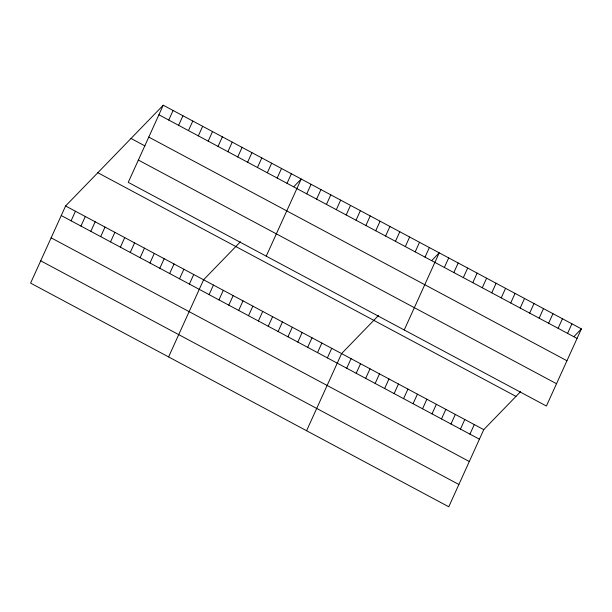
<?xml version="1.0" encoding="UTF-8"?>
<svg xmlns="http://www.w3.org/2000/svg" width="612" height="612" viewBox="0 0 612 612"><rect width="100%" height="100%" fill="white"/><g stroke="black" fill="none" stroke-linecap="round" stroke-linejoin="round"><path stroke-width="0.92" d="M163.236 105.218L128.245 182.353L546.409 406.024L581.4 328.889L163.236 105.218L65.591 205.976L30.6 283.111L448.764 506.782L483.755 429.647L520.628 391.596M71.107 220.81L75.444 211.247M80.968 226.08L85.305 216.518M90.821 231.359L95.158 221.789M100.682 236.63L105.019 227.06M110.535 241.901L114.872 232.338M168.751 120.059L173.089 110.489M120.396 247.172L124.733 237.609M178.605 125.33L182.95 115.76M130.249 252.442L134.586 242.88M188.465 130.601L192.803 121.038M140.11 257.721L144.447 248.151M198.319 135.872L202.664 126.309M149.963 262.992L154.3 253.422M208.179 141.143L212.517 131.58M159.824 268.263L164.161 258.7M218.033 146.413L222.378 136.851M169.677 273.533L174.015 263.971M227.893 151.692L232.231 142.122M179.53 278.804L183.875 269.242M237.747 156.963L242.084 147.393M189.391 284.075L193.729 274.513M247.608 162.234L251.945 152.671M168.598 356.926L203.589 279.783L240.455 241.74M257.461 167.504L261.798 157.942M209.105 294.624L213.443 285.054M267.322 172.775L271.659 163.213M218.958 299.895L223.303 290.333M277.175 178.046L281.512 168.484M228.819 305.166L233.157 295.604M287.036 183.325L291.373 173.754M238.672 310.437L243.01 300.875M266.235 256.168L301.226 179.025L294.066 186.415M248.533 315.716L252.871 306.145M306.75 193.866L311.087 184.304M258.386 320.986L262.724 311.416M316.603 199.137L320.94 189.575M268.247 326.257L272.585 316.695M326.456 204.408L330.801 194.845M278.1 331.528L282.438 321.966M336.317 209.687L340.655 200.116M287.961 336.799L292.299 327.236M346.17 214.957L350.515 205.387M297.815 342.07L302.152 332.507M356.031 220.228L360.369 210.666M307.675 347.348L312.013 337.778M365.884 225.499L370.229 215.937M317.529 352.619L321.866 343.049M375.745 230.77L380.083 221.207M327.382 357.89L331.727 348.327M385.598 236.041L389.936 226.478M306.589 430.733L341.58 353.598L378.453 315.547M395.459 241.319L399.797 231.749M346.721 368.233L351.058 358.67M405.312 246.59L409.65 237.02M356.199 373.305L360.537 363.735M415.173 251.861L419.511 242.298M365.678 378.369L370.015 368.807M425.026 257.132L429.364 247.569M375.156 383.441L379.494 373.878M404.234 329.975L439.225 252.84L432.064 260.23M384.634 388.513L388.972 378.943M444.366 267.475L448.703 257.912M394.113 393.577L398.45 384.015M453.844 272.547L458.181 262.976M403.591 398.649L407.929 389.087M463.322 277.618L467.66 268.048M413.069 403.721L417.407 394.159M472.801 282.683L477.138 273.12M422.548 408.793L426.885 399.223M482.279 287.755L486.617 278.192M432.026 413.857L436.364 404.295M491.757 292.827L496.095 283.257M441.504 418.929L445.842 409.367M501.236 297.891L505.573 288.328M450.983 424.001L455.32 414.431M510.714 302.963L515.052 293.4M460.461 429.073L464.799 419.503M520.192 308.035L524.53 298.465M469.939 434.137L474.277 424.575M529.671 313.107L534.008 303.537M539.149 318.171L543.487 308.609M548.627 323.243L552.965 313.681M558.106 328.315L562.443 318.745M567.584 333.379L571.922 323.817M574.24 336.279L581.4 328.889M158.898 114.781L577.062 338.451M148.777 137.08L566.949 360.751M131.014 138.465L144.975 145.939M138.358 160.053L556.522 383.724M97.813 172.722L515.977 396.392M65.591 205.976L483.755 429.647M61.254 215.539L479.418 439.209M51.14 237.838L469.305 461.509M40.713 260.811L458.885 484.482"/></g></svg>
